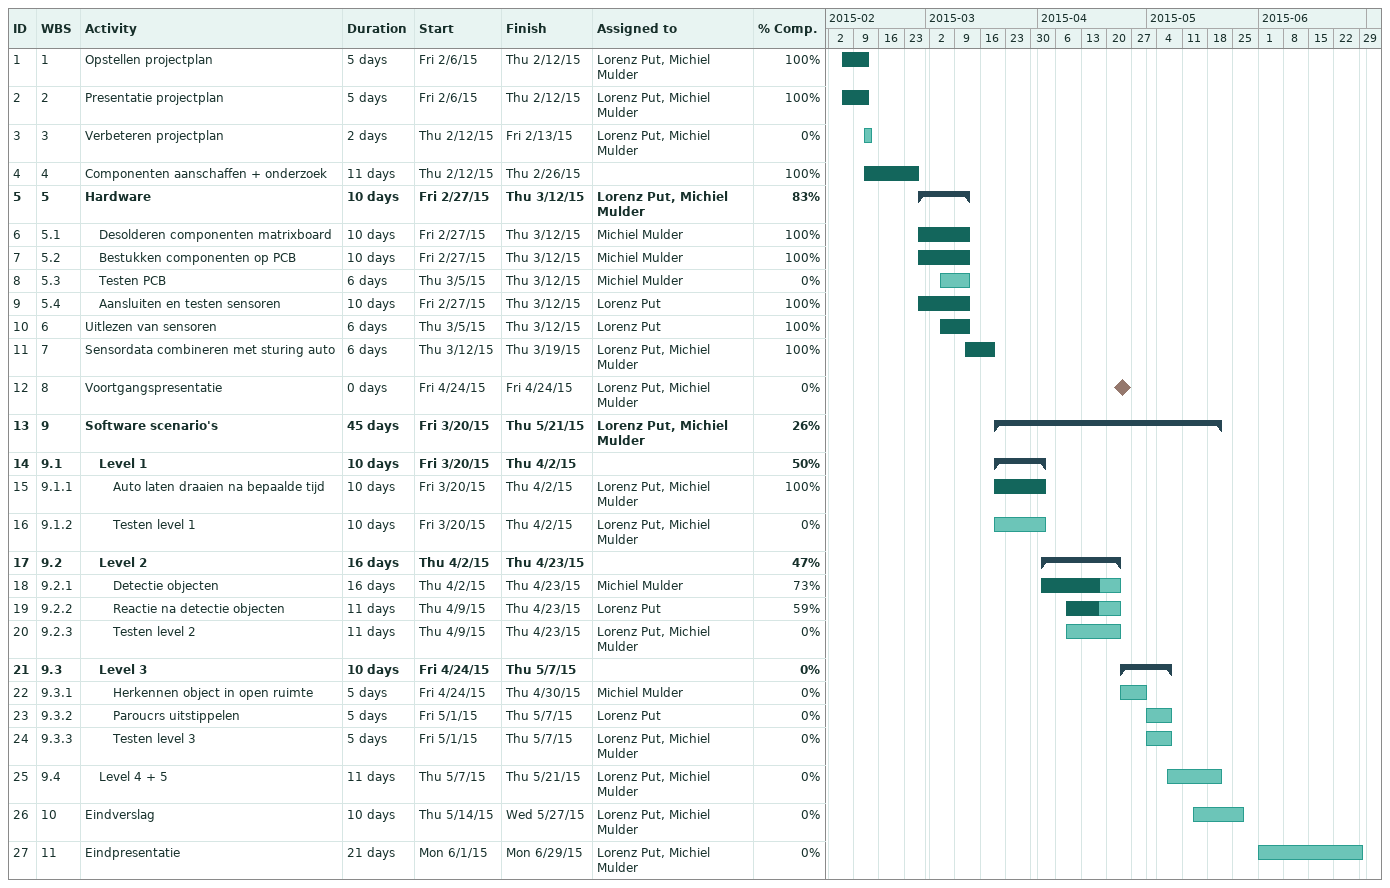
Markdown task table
| ID | WBS | Task | Duration | Start | Finish | Resources | % complete |
|---|---|---|---|---|---|---|---|
| 1 | 1 | Opstellen projectplan | 5d | 2015-02-06 | 2015-02-12 | Lorenz Put, Michiel Mulder | 100 |
| 2 | 2 | Presentatie projectplan | 5d | 2015-02-06 | 2015-02-12 | Lorenz Put, Michiel Mulder | 100 |
| 3 | 3 | Verbeteren projectplan | 2d | 2015-02-12 | 2015-02-13 | Lorenz Put, Michiel Mulder | 0 |
| 4 | 4 | Componenten aanschaffen + onderzoek | 11d | 2015-02-12 | 2015-02-26 |  | 100 |
| 5 | 5 | **Hardware** | 10d | 2015-02-27 | 2015-03-12 | Lorenz Put, Michiel Mulder | 83 |
| 6 | 5.1 | Desolderen componenten matrixboard | 10d | 2015-02-27 | 2015-03-12 | Michiel Mulder | 100 |
| 7 | 5.2 | Bestukken componenten op PCB | 10d | 2015-02-27 | 2015-03-12 | Michiel Mulder | 100 |
| 8 | 5.3 | Testen PCB | 6d | 2015-03-05 | 2015-03-12 | Michiel Mulder | 0 |
| 9 | 5.4 | Aansluiten en testen sensoren | 10d | 2015-02-27 | 2015-03-12 | Lorenz Put | 100 |
| 10 | 6 | Uitlezen van sensoren | 6d | 2015-03-05 | 2015-03-12 | Lorenz Put | 100 |
| 11 | 7 | Sensordata combineren met sturing auto | 6d | 2015-03-12 | 2015-03-19 | Lorenz Put, Michiel Mulder | 100 |
| 12 | 8 | Voortgangspresentatie | 0d | 2015-04-24 | 2015-04-24 | Lorenz Put, Michiel Mulder | 0 |
| 13 | 9 | **Software scenario's** | 45d | 2015-03-20 | 2015-05-21 | Lorenz Put, Michiel Mulder | 26 |
| 14 | 9.1 | **Level 1** | 10d | 2015-03-20 | 2015-04-02 |  | 50 |
| 15 | 9.1.1 | Auto laten draaien na bepaalde tijd | 10d | 2015-03-20 | 2015-04-02 | Lorenz Put, Michiel Mulder | 100 |
| 16 | 9.1.2 | Testen level 1 | 10d | 2015-03-20 | 2015-04-02 | Lorenz Put, Michiel Mulder | 0 |
| 17 | 9.2 | **Level 2** | 16d | 2015-04-02 | 2015-04-23 |  | 47 |
| 18 | 9.2.1 | Detectie objecten | 16d | 2015-04-02 | 2015-04-23 | Michiel Mulder | 73 |
| 19 | 9.2.2 | Reactie na detectie objecten | 11d | 2015-04-09 | 2015-04-23 | Lorenz Put | 59 |
| 20 | 9.2.3 | Testen level 2 | 11d | 2015-04-09 | 2015-04-23 | Lorenz Put, Michiel Mulder | 0 |
| 21 | 9.3 | **Level 3** | 10d | 2015-04-24 | 2015-05-07 |  | 0 |
| 22 | 9.3.1 | Herkennen object in open ruimte | 5d | 2015-04-24 | 2015-04-30 | Michiel Mulder | 0 |
| 23 | 9.3.2 | Paroucrs uitstippelen | 5d | 2015-05-01 | 2015-05-07 | Lorenz Put | 0 |
| 24 | 9.3.3 | Testen level 3 | 5d | 2015-05-01 | 2015-05-07 | Lorenz Put, Michiel Mulder | 0 |
| 25 | 9.4 | Level 4 + 5 | 11d | 2015-05-07 | 2015-05-21 | Lorenz Put, Michiel Mulder | 0 |
| 26 | 10 | Eindverslag | 10d | 2015-05-14 | 2015-05-27 | Lorenz Put, Michiel Mulder | 0 |
| 27 | 11 | Eindpresentatie | 21d | 2015-06-01 | 2015-06-29 | Lorenz Put, Michiel Mulder | 0 |
